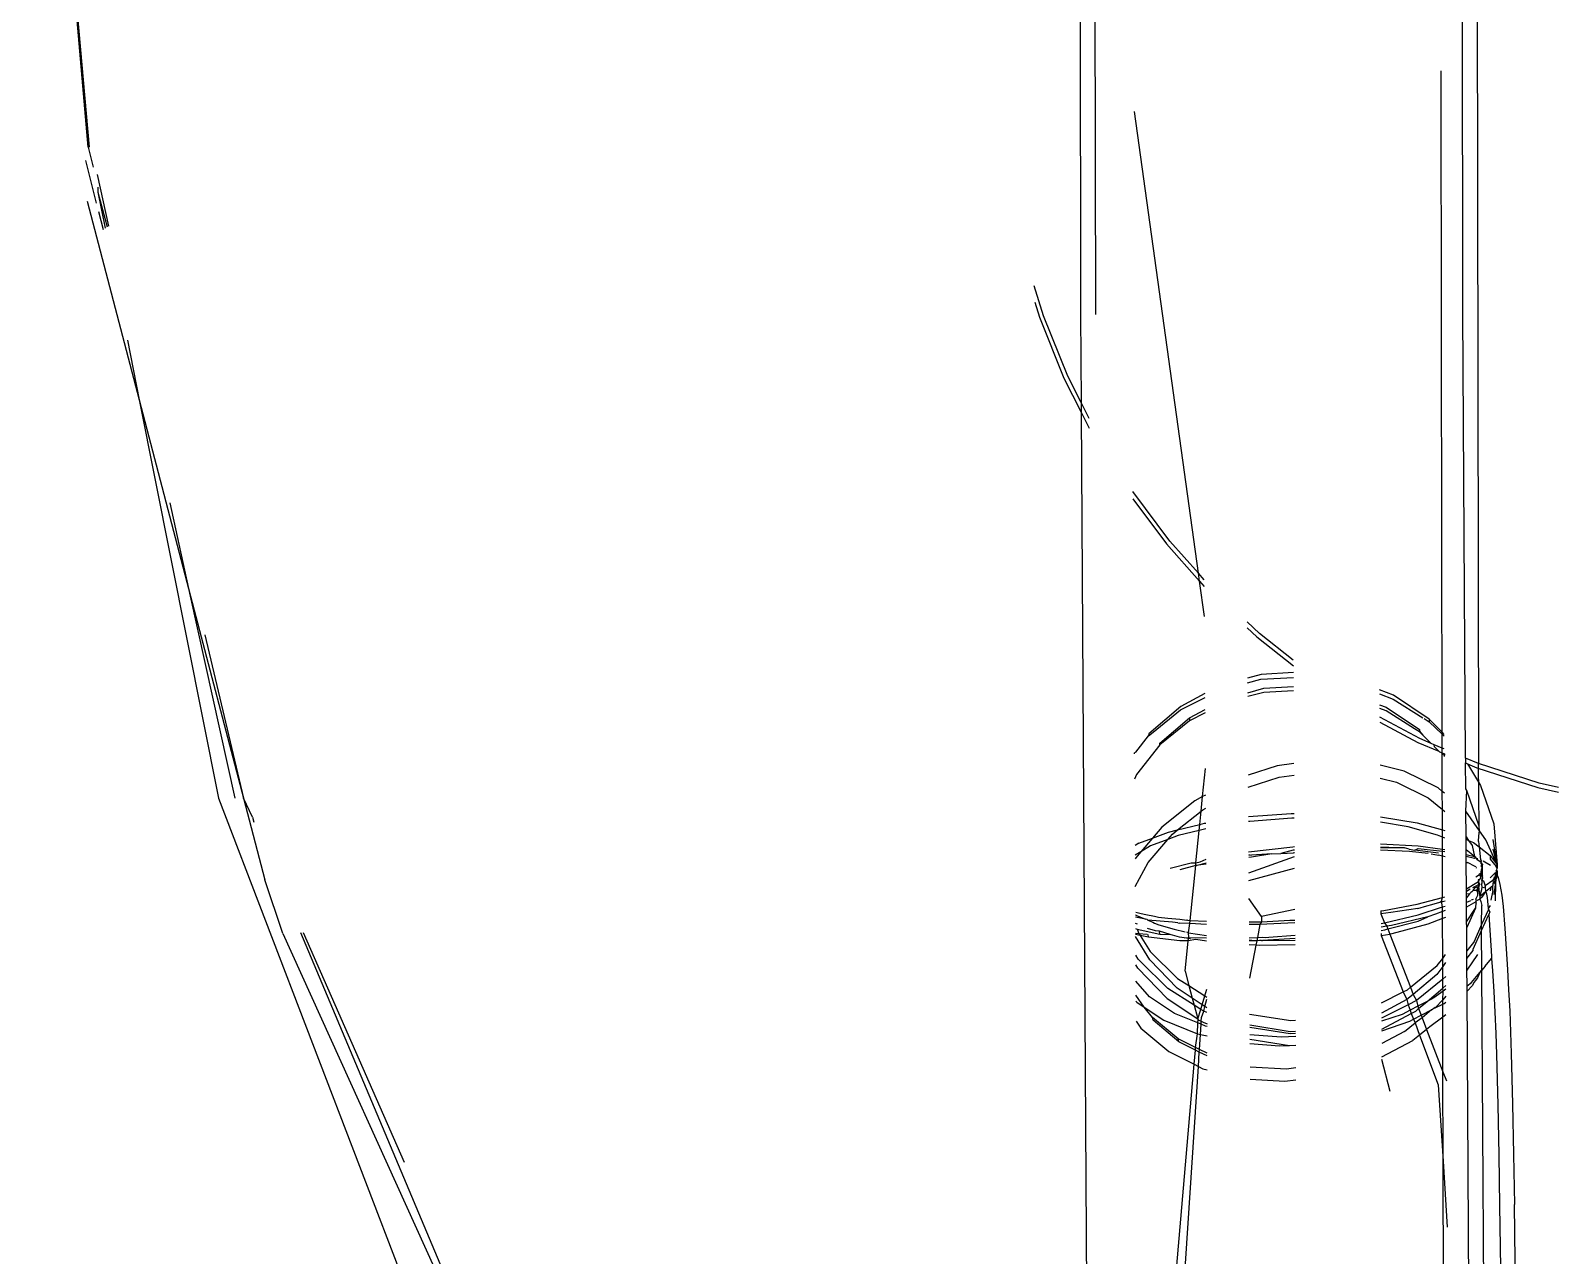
# Model space of a CAD drawing. Header units: millimetres. Extents: x -41292 to 298682, y -22072 to 33155.
# Drawn here: x 29411.5 to 29464.6, y 3798 to 3840.6 of the extents above; entities that cross this region are included whole.
import ezdxf

# ---------------------------------------------------------------- set-up
doc = ezdxf.new("R2010")
doc.units = ezdxf.units.MM

# ---------------------------------------------------------------- blocks, each defined once
blk = doc.blocks.new('AHSISHEUD')
for p, q in [((30089.101, 21512.134), (30089.175, 21463.198)), ((30088.634, 21478.878), (30088.583, 21511.912)), ((30040.902, 21484.634), (30038.854, 21507.623)), ((30040.858, 21484.634), (30038.854, 21507.623)), ((30075.83, 21500.532), (30075.863, 21478.818)), ((30075.314, 21499.508), (30075.345, 21478.815)), ((30087.886, 21477.966), (30087.882, 21487.285)), ((30079.446, 21469.815), (30077.226, 21485.871)), ((30040.858, 21484.634), (30041.025, 21483.935)), ((30040.763, 21484.165), (30041.139, 21482.686)), ((30041.575, 21481.889), (30041.18, 21483.678)), ((30041.191, 21483.239), (30041.196, 21483.065)), ((30041.196, 21483.065), (30041.444, 21481.814)), ((30041.196, 21483.065), (30041.521, 21481.858)), ((30040.822, 21482.758), (30042.631, 21475.847)), ((30041.213, 21482.399), (30041.372, 21481.772)), ((30074.058, 21478.771), (30073.74, 21479.808)), ((30073.755, 21479.244), (30073.916, 21478.718)), ((30073.916, 21478.718), (30074.765, 21476.605)), ((30074.902, 21476.671), (30074.058, 21478.771)), ((30075.345, 21478.815), (30075.364, 21475.756)), ((30088.729, 21463.388), (30088.634, 21478.878)), ((30042.218, 21477.925), (30042.631, 21475.847)), ((30087.915, 21464.286), (30087.886, 21477.966)), ((30074.765, 21476.605), (30075.366, 21475.416)), ((30075.364, 21475.756), (30074.902, 21476.671)), ((30042.631, 21475.847), (30045.385, 21461.997)), ((30042.631, 21475.847), (30044.418, 21469.018)), ((30075.646, 21475.197), (30075.364, 21475.756)), ((30075.364, 21475.756), (30075.366, 21475.416)), ((30075.366, 21475.416), (30075.648, 21474.857)), ((30075.366, 21475.416), (30075.559, 21444.515)), ((30044.418, 21469.018), (30043.701, 21472.265)), ((30078.451, 21470.935), (30077.162, 21472.664)), ((30077.163, 21472.407), (30078.335, 21470.835)), ((30078.335, 21470.835), (30079.483, 21469.543)), ((30079.446, 21469.815), (30078.451, 21470.935)), ((30079.646, 21469.59), (30079.446, 21469.815)), ((30079.483, 21469.543), (30079.446, 21469.815)), ((30079.483, 21469.543), (30079.647, 21469.359)), ((30079.654, 21468.31), (30079.483, 21469.543)), ((30045.969, 21461.997), (30044.418, 21469.018)), ((30044.418, 21469.018), (30046.259, 21461.997)), ((30081.567, 21467.722), (30081.139, 21468.126)), ((30044.905, 21467.671), (30046.259, 21461.997)), ((30081.141, 21467.915), (30081.47, 21467.604)), ((30081.47, 21467.604), (30082.742, 21466.599)), ((30082.741, 21466.796), (30081.567, 21467.722)), ((30081.624, 21466.301), (30081.152, 21466.168)), ((30081.153, 21466.01), (30081.616, 21466.135)), ((30081.616, 21466.135), (30082.744, 21466.196)), ((30082.743, 21466.365), (30081.624, 21466.301)), ((30081.721, 21465.821), (30082.746, 21465.88)), ((30078.825, 21465.068), (30079.672, 21465.499)), ((30079.671, 21465.633), (30078.83, 21465.186)), ((30081.155, 21465.663), (30081.721, 21465.821)), ((30081.714, 21465.675), (30081.156, 21465.526)), ((30082.747, 21465.732), (30081.714, 21465.675)), ((30086.221, 21465.579), (30085.739, 21465.768)), ((30085.74, 21465.62), (30086.214, 21465.442)), ((30086.214, 21465.442), (30087.244, 21464.788)), ((30087.468, 21464.748), (30086.221, 21465.579)), ((30078.83, 21465.186), (30077.714, 21464.236)), ((30077.871, 21464.292), (30078.825, 21465.068)), ((30079.675, 21464.968), (30079.132, 21464.688)), ((30079.136, 21464.79), (30079.674, 21465.076)), ((30085.742, 21465.244), (30085.973, 21465.154)), ((30085.967, 21465.035), (30085.743, 21465.119)), ((30087.137, 21464.069), (30085.745, 21464.815)), ((30086.953, 21464.408), (30085.967, 21465.035)), ((30085.973, 21465.154), (30087.127, 21464.385)), ((30077.71, 21464.158), (30077.871, 21464.292)), ((30079.132, 21464.688), (30078.101, 21463.847)), ((30078.104, 21463.911), (30079.136, 21464.79)), ((30079.136, 21464.79), (30079.132, 21464.688)), ((30085.746, 21464.64), (30087.073, 21463.928)), ((30087.123, 21464.298), (30086.953, 21464.408)), ((30087.127, 21464.385), (30087.123, 21464.33)), ((30087.123, 21464.33), (30087.244, 21464.181)), ((30087.244, 21464.181), (30087.123, 21464.298)), ((30087.288, 21464.767), (30087.463, 21464.646)), ((30087.464, 21464.684), (30087.463, 21464.646)), ((30087.463, 21464.646), (30087.915, 21464.221)), ((30087.468, 21464.748), (30087.464, 21464.684)), ((30087.915, 21464.286), (30087.468, 21464.748)), ((30087.986, 21464.212), (30087.915, 21464.286)), ((30087.915, 21464.221), (30087.915, 21464.286)), ((30077.269, 21463.596), (30077.71, 21464.158)), ((30078.101, 21463.847), (30077.296, 21462.817)), ((30077.711, 21464.188), (30077.71, 21464.158)), ((30077.714, 21464.236), (30077.711, 21464.188)), ((30078.101, 21463.847), (30078.104, 21463.911)), ((30087.073, 21463.928), (30087.798, 21463.632)), ((30087.532, 21463.9), (30087.137, 21464.069)), ((30087.532, 21463.9), (30087.244, 21464.181)), ((30087.64, 21463.854), (30087.532, 21463.9)), ((30087.653, 21463.782), (30087.64, 21463.854)), ((30087.916, 21463.736), (30087.64, 21463.854)), ((30087.653, 21463.782), (30087.798, 21463.632)), ((30087.915, 21464.221), (30087.987, 21464.147)), ((30087.916, 21463.736), (30087.915, 21464.221)), ((30077.269, 21463.596), (30077.218, 21463.576)), ((30077.219, 21463.535), (30077.218, 21463.576)), ((30082.763, 21463.205), (30082.183, 21463.125)), ((30087.798, 21463.632), (30087.822, 21463.608)), ((30087.822, 21463.608), (30087.916, 21463.568)), ((30087.989, 21463.705), (30087.916, 21463.736)), ((30087.916, 21463.568), (30087.916, 21463.736)), ((30087.916, 21463.568), (30087.99, 21463.536)), ((30087.916, 21463.515), (30087.916, 21463.568)), ((30087.991, 21463.491), (30087.916, 21463.515)), ((30087.919, 21462.232), (30087.916, 21463.515)), ((30087.99, 21463.536), (30087.991, 21463.491)), ((30087.991, 21463.44), (30087.991, 21463.491)), ((30089.175, 21463.198), (30088.729, 21463.388)), ((30088.729, 21463.388), (30088.73, 21463.22)), ((30088.736, 21462.321), (30088.73, 21463.22)), ((30088.73, 21463.22), (30088.793, 21463.193)), ((30077.296, 21462.817), (30077.224, 21462.657)), ((30079.588, 21462.049), (30079.687, 21463.029)), ((30082.183, 21463.125), (30081.173, 21462.794)), ((30081.175, 21462.375), (30082.25, 21462.727)), ((30082.25, 21462.727), (30082.766, 21462.798)), ((30086.592, 21462.933), (30085.755, 21463.141)), ((30085.758, 21462.691), (30086.329, 21462.549)), ((30087.775, 21462.352), (30086.592, 21462.933)), ((30088.793, 21463.193), (30089.123, 21463.052)), ((30088.793, 21463.193), (30089.252, 21462.439)), ((30089.123, 21463.052), (30091.241, 21462.366)), ((30089.203, 21461.025), (30089.175, 21463.198)), ((30091.28, 21462.516), (30089.175, 21463.198)), ((30086.329, 21462.549), (30087.423, 21462.012)), ((30087.919, 21462.232), (30087.775, 21462.352)), ((30087.999, 21462.166), (30087.919, 21462.232)), ((30087.921, 21461.598), (30087.919, 21462.232)), ((30088.777, 21462.257), (30088.736, 21462.321)), ((30088.741, 21461.546), (30088.777, 21462.257)), ((30089.203, 21461.025), (30088.777, 21462.257)), ((30089.252, 21462.439), (30089.712, 21461.107)), ((30091.241, 21462.366), (30091.955, 21462.203)), ((30091.955, 21462.362), (30091.28, 21462.516)), ((30045.385, 21461.997), (30052.989, 21442.157)), ((30046.565, 21461.337), (30046.259, 21461.997)), ((30046.259, 21461.997), (30046.998, 21459.161)), ((30079.313, 21461.9), (30078.168, 21460.984)), ((30079.588, 21462.049), (30079.313, 21461.9)), ((30079.538, 21461.548), (30079.588, 21462.049)), ((30079.693, 21462.105), (30079.588, 21462.049)), ((30079.595, 21461.594), (30079.696, 21461.648)), ((30087.423, 21462.012), (30087.921, 21461.598)), ((30046.565, 21461.337), (30046.611, 21461.161)), ((30078.717, 21460.891), (30079.538, 21461.548)), ((30078.717, 21460.891), (30079.492, 21461.084)), ((30079.471, 21460.876), (30079.492, 21461.084)), ((30079.492, 21461.084), (30079.538, 21461.548)), ((30079.492, 21461.084), (30079.654, 21461.125)), ((30079.538, 21461.548), (30079.595, 21461.594)), ((30079.654, 21461.125), (30079.699, 21461.131)), ((30081.182, 21461.355), (30082.667, 21461.467)), ((30081.226, 21461.189), (30081.183, 21461.183)), ((30082.685, 21461.299), (30081.226, 21461.189)), ((30082.667, 21461.467), (30082.774, 21461.467)), ((30082.775, 21461.299), (30082.685, 21461.299)), ((30085.767, 21461.349), (30087.04, 21461.14)), ((30086.73, 21460.997), (30085.768, 21461.155)), ((30087.04, 21461.14), (30087.922, 21460.897)), ((30087.921, 21461.598), (30088.003, 21461.53)), ((30087.922, 21460.897), (30087.921, 21461.598)), ((30089.216, 21460.865), (30088.741, 21461.546)), ((30088.746, 21460.653), (30088.741, 21461.546)), ((30089.712, 21461.107), (30089.829, 21459.675)), ((30077.367, 21460.426), (30077.845, 21460.605)), ((30077.845, 21460.605), (30077.444, 21460.134)), ((30077.699, 21459.763), (30078.376, 21460.558)), ((30078.376, 21460.558), (30077.783, 21460.336)), ((30078.168, 21460.984), (30077.845, 21460.605)), ((30077.845, 21460.605), (30078.4, 21460.812)), ((30078.376, 21460.558), (30078.537, 21460.747)), ((30078.738, 21460.694), (30078.376, 21460.558)), ((30078.4, 21460.812), (30078.717, 21460.891)), ((30078.537, 21460.747), (30078.717, 21460.891)), ((30079.471, 21460.876), (30078.738, 21460.694)), ((30079.357, 21459.749), (30079.471, 21460.876)), ((30079.7, 21460.933), (30079.471, 21460.876)), ((30087.755, 21460.714), (30086.73, 21460.997)), ((30087.923, 21460.639), (30087.755, 21460.714)), ((30087.922, 21460.897), (30088.007, 21460.873)), ((30087.923, 21460.639), (30087.922, 21460.897)), ((30088.009, 21460.601), (30087.923, 21460.639)), ((30087.923, 21460.223), (30087.923, 21460.639)), ((30088.746, 21460.653), (30088.833, 21460.529)), ((30088.747, 21460.567), (30088.746, 21460.653)), ((30088.747, 21460.567), (30088.833, 21460.529)), ((30088.749, 21460.203), (30088.747, 21460.567)), ((30089.18, 21460.489), (30089.185, 21460.68)), ((30089.185, 21460.68), (30089.216, 21460.865)), ((30089.216, 21460.865), (30089.203, 21461.025)), ((30089.436, 21460.549), (30089.216, 21460.865)), ((30089.829, 21459.675), (30089.688, 21460.554)), ((30077.367, 21460.426), (30077.239, 21460.348)), ((30077.444, 21460.134), (30077.241, 21460.012)), ((30077.444, 21460.134), (30077.263, 21459.921)), ((30077.783, 21460.336), (30077.444, 21460.134)), ((30081.189, 21460.128), (30082.724, 21460.305)), ((30081.19, 21460.042), (30081.285, 21460.018)), ((30081.99, 21460.055), (30081.285, 21460.018)), ((30081.99, 21460.055), (30081.291, 21459.948)), ((30081.99, 21460.055), (30082.31, 21460.072)), ((30082.74, 21460.186), (30082.31, 21460.072)), ((30082.31, 21460.072), (30082.748, 21460.095)), ((30082.724, 21460.305), (30082.781, 21460.309)), ((30082.782, 21460.189), (30082.74, 21460.186)), ((30082.783, 21460.097), (30082.748, 21460.095)), ((30086.605, 21460.265), (30085.773, 21460.274)), ((30085.774, 21460.413), (30087.08, 21460.339)), ((30086.774, 21460.145), (30085.774, 21460.192)), ((30085.783, 21460.303), (30086.605, 21460.265)), ((30086.769, 21460.218), (30086.605, 21460.265)), ((30086.769, 21460.218), (30086.97, 21460.19)), ((30087.431, 21460.072), (30086.774, 21460.145)), ((30086.97, 21460.19), (30087.086, 21460.243)), ((30087.786, 21460.078), (30086.97, 21460.19)), ((30087.08, 21460.339), (30087.923, 21460.223)), ((30087.086, 21460.243), (30087.924, 21460.15)), ((30087.537, 21460.06), (30087.792, 21460.008)), ((30087.923, 21460.223), (30088.011, 21460.211)), ((30087.924, 21460.15), (30087.923, 21460.223)), ((30087.924, 21460.15), (30088.012, 21460.14)), ((30087.924, 21459.979), (30087.924, 21460.15)), ((30089.033, 21459.967), (30088.749, 21460.203)), ((30088.75, 21460.04), (30088.749, 21460.203)), ((30088.75, 21460.04), (30089.033, 21459.967)), ((30088.751, 21459.983), (30088.75, 21460.04)), ((30088.833, 21460.529), (30089.009, 21460.451)), ((30088.833, 21460.529), (30088.957, 21460.352)), ((30088.957, 21460.352), (30089.033, 21459.967)), ((30089.009, 21460.451), (30089.202, 21460.298)), ((30089.18, 21460.489), (30089.202, 21460.298)), ((30089.202, 21460.298), (30089.245, 21459.854)), ((30089.202, 21460.298), (30089.58, 21460)), ((30089.829, 21459.675), (30089.436, 21460.549)), ((30089.829, 21459.675), (30089.686, 21460.225)), ((30077.263, 21459.921), (30077.241, 21459.881)), ((30077.247, 21458.923), (30077.699, 21459.763)), ((30078.464, 21459.564), (30079.186, 21459.745)), ((30079.348, 21459.651), (30078.799, 21459.509)), ((30079.156, 21457.746), (30079.348, 21459.651)), ((30079.186, 21459.745), (30079.357, 21459.749)), ((30079.348, 21459.651), (30079.357, 21459.749)), ((30079.348, 21459.651), (30079.707, 21459.744)), ((30079.708, 21459.697), (30079.348, 21459.651)), ((30079.357, 21459.749), (30079.498, 21459.778)), ((30079.498, 21459.778), (30079.707, 21459.876)), ((30081.285, 21460.018), (30081.19, 21460.003)), ((30081.291, 21459.948), (30081.19, 21459.934)), ((30081.194, 21459.394), (30082.783, 21459.963)), ((30081.195, 21459.137), (30082.786, 21459.566)), ((30087.924, 21459.979), (30087.792, 21460.008)), ((30088.013, 21459.959), (30087.924, 21459.979)), ((30087.927, 21458.539), (30087.924, 21459.979)), ((30088.751, 21459.983), (30089.037, 21459.913)), ((30088.753, 21459.756), (30088.751, 21459.983)), ((30088.753, 21459.756), (30088.794, 21459.757)), ((30088.758, 21458.848), (30088.753, 21459.756)), ((30089.059, 21459.618), (30088.794, 21459.757)), ((30089.08, 21459.943), (30089.033, 21459.967)), ((30089.037, 21459.913), (30089.08, 21459.943)), ((30089.097, 21459.605), (30089.059, 21459.618)), ((30089.106, 21459.901), (30089.08, 21459.943)), ((30089.083, 21459.582), (30089.113, 21459.57)), ((30089.106, 21459.901), (30089.153, 21459.893)), ((30089.118, 21459.865), (30089.106, 21459.901)), ((30089.271, 21459.753), (30089.118, 21459.865)), ((30089.245, 21459.854), (30089.286, 21459.8)), ((30089.253, 21459.442), (30089.299, 21459.495)), ((30089.272, 21459.493), (30089.253, 21459.442)), ((30089.271, 21459.753), (30089.286, 21459.8)), ((30089.311, 21459.701), (30089.271, 21459.753)), ((30089.271, 21459.709), (30089.271, 21459.753)), ((30089.311, 21459.701), (30089.271, 21459.709)), ((30089.271, 21459.709), (30089.279, 21459.67)), ((30089.288, 21459.563), (30089.272, 21459.493)), ((30089.279, 21459.67), (30089.311, 21459.701)), ((30089.286, 21459.61), (30089.279, 21459.67)), ((30089.286, 21459.61), (30089.288, 21459.563)), ((30089.305, 21459.586), (30089.288, 21459.563)), ((30089.302, 21459.539), (30089.299, 21459.495)), ((30089.299, 21459.495), (30089.299, 21459.47)), ((30089.305, 21459.586), (30089.302, 21459.539)), ((30089.307, 21459.638), (30089.305, 21459.586)), ((30089.311, 21459.701), (30089.307, 21459.638)), ((30089.337, 21459.813), (30089.597, 21459.667)), ((30089.58, 21460), (30089.583, 21459.878)), ((30089.58, 21460), (30089.829, 21459.675)), ((30089.583, 21459.878), (30089.794, 21459.621)), ((30089.794, 21459.621), (30089.829, 21459.675)), ((30089.822, 21459.559), (30089.794, 21459.621)), ((30089.794, 21459.621), (30089.826, 21459.612)), ((30089.795, 21459.458), (30089.817, 21459.494)), ((30089.817, 21459.494), (30089.822, 21459.559)), ((30089.817, 21459.494), (30089.821, 21459.431)), ((30089.826, 21459.612), (30089.822, 21459.559)), ((30089.829, 21459.675), (30089.826, 21459.612)), ((30047.627, 21457.288), (30046.998, 21459.161)), ((30088.758, 21458.848), (30089.004, 21458.994)), ((30089.004, 21458.994), (30089.18, 21459.097)), ((30089.178, 21459.301), (30089.083, 21459.244)), ((30089.183, 21458.996), (30089.083, 21458.94)), ((30089.206, 21459.16), (30089.163, 21459.151)), ((30089.163, 21459.151), (30089.18, 21459.097)), ((30089.207, 21459.379), (30089.178, 21459.301)), ((30089.242, 21459.322), (30089.178, 21459.301)), ((30089.18, 21459.097), (30089.178, 21459.063)), ((30089.183, 21458.996), (30089.178, 21459.063)), ((30089.178, 21459.063), (30089.214, 21459.002)), ((30089.18, 21459.097), (30089.206, 21459.16)), ((30089.188, 21458.937), (30089.183, 21458.996)), ((30089.214, 21459.002), (30089.188, 21458.937)), ((30089.23, 21459.203), (30089.206, 21459.16)), ((30089.25, 21459.266), (30089.23, 21459.203)), ((30089.242, 21459.322), (30089.235, 21459.293)), ((30089.266, 21459.308), (30089.235, 21459.293)), ((30089.25, 21459.266), (30089.235, 21459.293)), ((30089.259, 21459.403), (30089.242, 21459.365)), ((30089.242, 21459.322), (30089.277, 21459.38)), ((30089.242, 21459.365), (30089.242, 21459.322)), ((30089.266, 21459.308), (30089.25, 21459.266)), ((30089.311, 21459.287), (30089.25, 21459.266)), ((30089.299, 21459.47), (30089.253, 21459.442)), ((30089.253, 21459.442), (30089.259, 21459.403)), ((30089.253, 21459.442), (30089.277, 21459.38)), ((30089.277, 21459.38), (30089.266, 21459.308)), ((30089.307, 21459.329), (30089.266, 21459.308)), ((30089.275, 21459.349), (30089.303, 21459.395)), ((30089.303, 21459.395), (30089.277, 21459.38)), ((30089.285, 21458.994), (30089.291, 21459.027)), ((30089.285, 21458.994), (30089.291, 21458.91)), ((30089.291, 21459.132), (30089.289, 21459.088)), ((30089.289, 21459.088), (30089.291, 21459.027)), ((30089.312, 21459.238), (30089.291, 21459.21)), ((30089.291, 21459.21), (30089.293, 21459.16)), ((30089.291, 21459.132), (30089.293, 21459.16)), ((30089.318, 21459.209), (30089.293, 21459.16)), ((30089.293, 21459.16), (30089.351, 21459.123)), ((30089.299, 21459.47), (30089.3, 21459.442)), ((30089.3, 21459.442), (30089.303, 21459.395)), ((30089.303, 21459.395), (30089.307, 21459.329)), ((30089.307, 21459.329), (30089.311, 21459.287)), ((30089.312, 21459.238), (30089.311, 21459.287)), ((30089.312, 21459.238), (30089.318, 21459.209)), ((30089.351, 21459.123), (30089.411, 21458.952)), ((30089.681, 21459.127), (30089.411, 21458.952)), ((30089.747, 21459.385), (30089.584, 21459.222)), ((30089.678, 21458.95), (30089.691, 21458.977)), ((30089.681, 21459.127), (30089.72, 21459.185)), ((30089.757, 21459.152), (30089.681, 21459.127)), ((30089.681, 21459.127), (30089.689, 21459.078)), ((30089.689, 21459.078), (30089.687, 21459.043)), ((30089.691, 21458.977), (30089.687, 21459.043)), ((30089.729, 21459.028), (30089.687, 21459.043)), ((30089.74, 21459.1), (30089.689, 21459.078)), ((30089.72, 21459.185), (30089.727, 21459.233)), ((30089.72, 21459.185), (30089.768, 21459.218)), ((30089.757, 21459.152), (30089.72, 21459.185)), ((30089.72, 21459.185), (30089.78, 21459.164)), ((30089.722, 21458.651), (30089.784, 21459.065)), ((30089.758, 21459.265), (30089.727, 21459.233)), ((30089.727, 21459.233), (30089.775, 21459.243)), ((30089.729, 21459.028), (30089.74, 21459.1)), ((30089.757, 21459.152), (30089.74, 21459.1)), ((30089.791, 21459.388), (30089.747, 21459.385)), ((30089.747, 21459.385), (30089.762, 21459.344)), ((30089.78, 21459.164), (30089.757, 21459.152)), ((30089.761, 21459.312), (30089.758, 21459.265)), ((30089.768, 21459.218), (30089.758, 21459.265)), ((30089.762, 21459.344), (30089.761, 21459.312)), ((30089.761, 21459.312), (30089.828, 21459.333)), ((30089.785, 21459.414), (30089.762, 21459.344)), ((30089.762, 21459.344), (30089.791, 21459.388)), ((30089.787, 21459.309), (30089.762, 21459.344)), ((30089.764, 21458.43), (30089.784, 21459.065)), ((30089.775, 21459.243), (30089.797, 21459.268)), ((30089.775, 21459.243), (30089.799, 21459.202)), ((30089.78, 21459.354), (30089.788, 21459.379)), ((30089.78, 21459.164), (30089.799, 21459.202)), ((30089.796, 21459.139), (30089.78, 21459.164)), ((30089.784, 21459.065), (30089.796, 21459.139)), ((30089.791, 21459.388), (30089.785, 21459.414)), ((30089.787, 21459.309), (30089.825, 21459.369)), ((30089.797, 21459.268), (30089.787, 21459.309)), ((30089.795, 21459.458), (30089.791, 21459.388)), ((30089.825, 21459.369), (30089.791, 21459.388)), ((30089.797, 21459.268), (30089.83, 21459.298)), ((30089.799, 21459.202), (30089.82, 21459.245)), ((30089.82, 21459.245), (30089.833, 21459.271)), ((30089.821, 21459.431), (30089.825, 21459.369)), ((30089.825, 21459.369), (30089.828, 21459.333)), ((30089.828, 21459.333), (30089.83, 21459.298)), ((30089.833, 21459.271), (30089.83, 21459.298)), ((30089.83, 21459.298), (30089.857, 21459.237)), ((30089.857, 21459.237), (30089.917, 21458.998)), ((30089.917, 21458.998), (30089.987, 21458.623)), ((30081.634, 21457.883), (30081.199, 21458.502)), ((30087.049, 21458.309), (30087.927, 21458.539)), ((30087.893, 21458.415), (30087.927, 21458.539)), ((30087.927, 21458.539), (30088.01, 21458.561)), ((30088.758, 21458.755), (30088.758, 21458.848)), ((30088.89, 21458.829), (30088.758, 21458.755)), ((30088.759, 21458.657), (30088.758, 21458.755)), ((30088.863, 21458.664), (30088.759, 21458.657)), ((30088.76, 21458.534), (30088.759, 21458.657)), ((30088.863, 21458.664), (30088.76, 21458.534)), ((30088.761, 21458.367), (30088.76, 21458.534)), ((30088.906, 21458.714), (30088.863, 21458.664)), ((30088.942, 21458.743), (30088.906, 21458.714)), ((30088.99, 21458.468), (30088.919, 21458.443)), ((30088.942, 21458.743), (30088.989, 21458.78)), ((30089.083, 21458.94), (30088.964, 21458.88)), ((30088.989, 21458.78), (30089.055, 21458.875)), ((30089.111, 21458.79), (30088.989, 21458.78)), ((30089.055, 21458.875), (30089.188, 21458.937)), ((30089.143, 21458.616), (30089.089, 21458.49)), ((30089.112, 21458.42), (30089.089, 21458.49)), ((30089.111, 21458.79), (30089.188, 21458.937)), ((30089.111, 21458.79), (30089.142, 21458.716)), ((30089.221, 21458.487), (30089.112, 21458.42)), ((30089.188, 21458.937), (30089.142, 21458.716)), ((30089.142, 21458.716), (30089.143, 21458.616)), ((30089.218, 21458.615), (30089.188, 21458.937)), ((30089.277, 21458.808), (30089.218, 21458.615)), ((30089.218, 21458.615), (30089.22, 21458.575)), ((30089.421, 21458.738), (30089.22, 21458.575)), ((30089.22, 21458.575), (30089.221, 21458.487)), ((30089.278, 21458.546), (30089.221, 21458.487)), ((30089.221, 21458.487), (30089.258, 21458.401)), ((30089.291, 21458.91), (30089.277, 21458.808)), ((30089.421, 21458.738), (30089.278, 21458.546)), ((30089.408, 21458.895), (30089.329, 21458.882)), ((30089.411, 21458.952), (30089.408, 21458.895)), ((30089.408, 21458.895), (30089.421, 21458.738)), ((30089.607, 21458.886), (30089.421, 21458.738)), ((30089.421, 21458.738), (30089.442, 21458.715)), ((30089.442, 21458.715), (30089.475, 21458.539)), ((30089.475, 21458.539), (30089.517, 21458.162)), ((30089.607, 21458.886), (30089.584, 21458.768)), ((30089.676, 21458.783), (30089.606, 21458.446)), ((30089.678, 21458.95), (30089.607, 21458.886)), ((30089.676, 21458.783), (30089.678, 21458.95)), ((30089.987, 21458.623), (30090.032, 21458.225)), ((30077.254, 21457.954), (30077.272, 21457.931)), ((30077.266, 21458.028), (30077.451, 21457.989)), ((30077.272, 21457.931), (30077.601, 21457.787)), ((30077.451, 21457.989), (30077.614, 21457.954)), ((30077.614, 21457.954), (30077.915, 21457.891)), ((30082.795, 21458.128), (30081.634, 21457.883)), ((30085.787, 21458.077), (30085.885, 21458.087)), ((30085.787, 21458.077), (30085.788, 21457.971)), ((30086.125, 21458.017), (30085.788, 21457.971)), ((30085.788, 21457.971), (30085.915, 21457.655)), ((30085.885, 21458.087), (30087.049, 21458.309)), ((30085.915, 21457.655), (30087.076, 21457.933)), ((30087.071, 21458.158), (30086.125, 21458.017)), ((30087.071, 21458.158), (30087.383, 21458.257)), ((30087.076, 21457.933), (30087.928, 21458.213)), ((30087.383, 21458.257), (30087.558, 21458.3)), ((30087.685, 21457.961), (30087.411, 21457.869)), ((30087.558, 21458.3), (30087.833, 21458.378)), ((30087.928, 21458.054), (30087.685, 21457.961)), ((30087.833, 21458.378), (30087.893, 21458.415)), ((30087.893, 21458.415), (30087.927, 21458.4)), ((30087.928, 21458.213), (30087.893, 21458.415)), ((30087.927, 21458.4), (30088.022, 21458.424)), ((30087.928, 21458.213), (30088.023, 21458.244)), ((30087.928, 21458.054), (30087.928, 21458.213)), ((30088.024, 21458.091), (30087.928, 21458.054)), ((30087.929, 21457.807), (30087.928, 21458.054)), ((30088.895, 21458.422), (30088.761, 21458.367)), ((30088.762, 21458.203), (30088.761, 21458.367)), ((30089.081, 21458.393), (30088.762, 21458.203)), ((30088.765, 21457.695), (30088.762, 21458.203)), ((30088.765, 21457.695), (30089.069, 21458.175)), ((30089.069, 21458.175), (30088.766, 21457.502)), ((30089.074, 21458.243), (30089.069, 21458.175)), ((30089.084, 21458.296), (30089.074, 21458.243)), ((30089.081, 21458.393), (30089.112, 21458.42)), ((30089.094, 21458.351), (30089.081, 21458.393)), ((30089.089, 21458.322), (30089.084, 21458.296)), ((30089.094, 21458.351), (30089.089, 21458.322)), ((30089.258, 21458.401), (30089.293, 21458.258)), ((30089.284, 21457.599), (30089.293, 21458.258)), ((30089.52, 21458.125), (30089.284, 21457.599)), ((30089.286, 21457.389), (30089.532, 21457.955)), ((30089.581, 21458.261), (30089.517, 21458.162)), ((30089.517, 21458.162), (30089.52, 21458.125)), ((30089.52, 21458.125), (30089.569, 21458.039)), ((30089.569, 21458.039), (30089.532, 21457.955)), ((30089.532, 21457.955), (30089.574, 21457.402)), ((30090.032, 21458.225), (30090.089, 21457.458)), ((30077.601, 21457.787), (30077.254, 21457.859)), ((30077.329, 21457.611), (30077.255, 21457.642)), ((30077.257, 21457.467), (30077.31, 21457.441)), ((30077.31, 21457.441), (30078.097, 21457.265)), ((30077.31, 21457.441), (30077.367, 21457.294)), ((30077.658, 21457.775), (30077.601, 21457.787)), ((30077.658, 21457.775), (30077.686, 21457.749)), ((30077.955, 21457.385), (30077.676, 21457.459)), ((30077.686, 21457.749), (30077.854, 21457.679)), ((30078.543, 21457.679), (30077.686, 21457.749)), ((30077.854, 21457.679), (30077.914, 21457.653)), ((30077.914, 21457.653), (30078.068, 21457.585)), ((30077.915, 21457.891), (30078.052, 21457.863)), ((30078.088, 21457.366), (30077.955, 21457.385)), ((30078.052, 21457.863), (30078.381, 21457.825)), ((30078.068, 21457.585), (30078.597, 21457.443)), ((30078.097, 21457.265), (30078.088, 21457.366)), ((30078.461, 21457.249), (30078.088, 21457.366)), ((30078.381, 21457.825), (30078.793, 21457.783)), ((30078.728, 21457.658), (30078.543, 21457.679)), ((30078.597, 21457.443), (30078.977, 21457.343)), ((30078.728, 21457.658), (30078.776, 21457.649)), ((30079.145, 21457.632), (30078.776, 21457.649)), ((30078.793, 21457.783), (30079.041, 21457.755)), ((30079.069, 21457.75), (30079.041, 21457.755)), ((30079.069, 21457.75), (30079.156, 21457.746)), ((30079.093, 21457.314), (30079.145, 21457.632)), ((30079.145, 21457.632), (30079.156, 21457.746)), ((30079.721, 21457.605), (30079.145, 21457.632)), ((30079.156, 21457.746), (30079.72, 21457.718)), ((30081.204, 21457.698), (30081.63, 21457.699)), ((30081.526, 21457.598), (30081.205, 21457.597)), ((30081.579, 21457.601), (30081.493, 21457.156)), ((30081.579, 21457.601), (30081.526, 21457.598)), ((30081.63, 21457.699), (30081.579, 21457.601)), ((30082.798, 21457.66), (30081.579, 21457.601)), ((30081.634, 21457.883), (30081.63, 21457.699)), ((30081.63, 21457.699), (30082.616, 21457.748)), ((30082.616, 21457.748), (30082.797, 21457.756)), ((30085.79, 21457.634), (30085.915, 21457.655)), ((30085.994, 21457.54), (30085.791, 21457.505)), ((30085.791, 21457.396), (30085.921, 21457.418)), ((30085.915, 21457.655), (30085.994, 21457.54)), ((30085.921, 21457.418), (30086.03, 21457.446)), ((30086.157, 21457.568), (30085.994, 21457.54)), ((30085.994, 21457.54), (30086.03, 21457.446)), ((30086.03, 21457.446), (30087.081, 21457.724)), ((30086.03, 21457.446), (30086.099, 21457.267)), ((30087.411, 21457.869), (30086.157, 21457.568)), ((30087.419, 21457.609), (30086.165, 21457.278)), ((30087.081, 21457.724), (30087.411, 21457.869)), ((30087.929, 21457.807), (30087.419, 21457.609)), ((30088.026, 21457.845), (30087.929, 21457.807)), ((30087.932, 21456.423), (30087.929, 21457.807)), ((30088.766, 21457.502), (30088.765, 21457.695)), ((30088.771, 21456.687), (30088.766, 21457.502)), ((30088.988, 21456.746), (30089.286, 21457.389)), ((30089.284, 21457.599), (30089.022, 21457.014)), ((30089.286, 21457.389), (30089.284, 21457.599)), ((30089.294, 21456.016), (30089.286, 21457.389)), ((30089.574, 21457.402), (30089.623, 21456.699)), ((30090.089, 21457.458), (30090.139, 21456.751)), ((30047.627, 21457.288), (30056.725, 21437.208)), ((30048.231, 21457.321), (30054.543, 21442.357)), ((30048.328, 21457.326), (30051.837, 21449.338)), ((30077.258, 21457.305), (30077.367, 21457.294)), ((30077.415, 21457.22), (30077.258, 21457.255)), ((30077.755, 21456.372), (30077.258, 21457.183)), ((30077.367, 21457.294), (30077.663, 21457.264)), ((30077.367, 21457.294), (30077.415, 21457.22)), ((30077.587, 21457.181), (30077.415, 21457.22)), ((30077.415, 21457.22), (30077.77, 21456.665)), ((30077.703, 21457.157), (30077.587, 21457.181)), ((30077.703, 21457.157), (30077.695, 21457.256)), ((30078.802, 21457.037), (30077.703, 21457.157)), ((30078.097, 21457.265), (30078.461, 21457.249)), ((30078.783, 21457.166), (30078.461, 21457.249)), ((30078.946, 21457.139), (30078.783, 21457.166)), ((30079.084, 21457.032), (30078.802, 21457.037)), ((30078.946, 21457.139), (30079.112, 21457.155)), ((30079.093, 21457.116), (30078.946, 21457.139)), ((30078.978, 21455.974), (30079.084, 21457.032)), ((30079.093, 21457.314), (30079.038, 21457.335)), ((30079.084, 21457.032), (30079.093, 21457.116)), ((30079.358, 21457.076), (30079.084, 21457.032)), ((30079.093, 21457.314), (30079.723, 21457.216)), ((30079.112, 21457.155), (30079.093, 21457.314)), ((30079.093, 21457.116), (30079.112, 21457.155)), ((30079.168, 21457.105), (30079.093, 21457.116)), ((30079.112, 21457.155), (30079.724, 21457.142)), ((30079.724, 21457.02), (30079.358, 21457.076)), ((30081.208, 21457.137), (30081.493, 21457.156)), ((30081.208, 21457.072), (30081.47, 21457.038)), ((30081.47, 21457.038), (30081.209, 21457.03)), ((30081.439, 21456.881), (30081.209, 21456.896)), ((30081.439, 21456.881), (30081.217, 21455.739)), ((30081.47, 21457.038), (30081.439, 21456.881)), ((30081.566, 21456.873), (30081.439, 21456.881)), ((30081.493, 21457.156), (30081.47, 21457.038)), ((30081.566, 21457.041), (30081.47, 21457.038)), ((30081.493, 21457.156), (30081.662, 21457.167)), ((30081.631, 21457.045), (30081.566, 21457.041)), ((30082.803, 21456.89), (30081.566, 21456.873)), ((30081.631, 21457.045), (30081.667, 21457.042)), ((30081.662, 21457.167), (30081.772, 21457.156)), ((30082.801, 21457.117), (30081.667, 21457.042)), ((30081.667, 21457.042), (30082.802, 21457.058)), ((30081.772, 21457.156), (30081.887, 21457.165)), ((30081.887, 21457.165), (30082.801, 21457.233)), ((30085.792, 21457.289), (30085.792, 21457.215)), ((30085.792, 21457.215), (30086.099, 21457.267)), ((30085.792, 21457.215), (30086.557, 21455.259)), ((30086.165, 21457.278), (30086.099, 21457.267)), ((30086.099, 21457.267), (30086.81, 21455.418)), ((30089, 21456.98), (30088.771, 21456.687)), ((30089.022, 21457.014), (30089, 21456.98)), ((30077.352, 21456.393), (30077.262, 21456.534)), ((30077.424, 21456.329), (30077.352, 21456.393)), ((30078.378, 21455.379), (30077.424, 21456.329)), ((30078.701, 21455.394), (30077.755, 21456.372)), ((30077.77, 21456.665), (30078.719, 21455.727)), ((30087.741, 21456.178), (30087.932, 21456.423)), ((30087.932, 21456.423), (30088.034, 21456.554)), ((30087.932, 21456.143), (30087.932, 21456.423)), ((30088.773, 21456.419), (30088.771, 21456.687)), ((30088.773, 21456.419), (30088.986, 21456.703)), ((30088.775, 21456.013), (30088.773, 21456.419)), ((30089.139, 21456.558), (30088.775, 21456.013)), ((30088.986, 21456.703), (30088.988, 21456.746)), ((30089.412, 21456.159), (30089.631, 21456.422)), ((30089.623, 21456.699), (30089.624, 21456.481)), ((30089.624, 21456.481), (30089.631, 21456.422)), ((30089.631, 21456.422), (30089.669, 21455.99)), ((30090.139, 21456.751), (30090.185, 21456.039)), ((30077.336, 21456.089), (30077.264, 21456.202)), ((30077.336, 21456.089), (30078.36, 21455.032)), ((30078.978, 21455.974), (30079.111, 21455.476)), ((30086.81, 21455.418), (30087.741, 21456.178)), ((30087.725, 21455.866), (30086.905, 21455.171)), ((30087.932, 21456.143), (30087.725, 21455.866)), ((30088.036, 21456.281), (30087.932, 21456.143)), ((30087.933, 21455.705), (30087.932, 21456.143)), ((30088.039, 21455.791), (30087.933, 21455.705)), ((30088.779, 21455.464), (30088.775, 21456.013)), ((30088.994, 21455.652), (30089.221, 21455.928)), ((30089.221, 21455.928), (30089.141, 21455.747)), ((30089.221, 21455.928), (30089.294, 21456.016)), ((30089.412, 21456.159), (30089.294, 21456.016)), ((30089.365, 21444.684), (30089.294, 21456.016)), ((30089.669, 21455.99), (30089.709, 21455.278)), ((30090.185, 21456.039), (30090.225, 21455.325)), ((30077.741, 21455.088), (30077.268, 21455.633)), ((30079.294, 21454.796), (30078.378, 21455.379)), ((30079.227, 21455.044), (30078.701, 21455.394)), ((30078.719, 21455.727), (30079.111, 21455.476)), ((30079.111, 21455.476), (30079.667, 21455.122)), ((30079.111, 21455.476), (30079.227, 21455.044)), ((30079.667, 21455.122), (30079.735, 21455.359)), ((30085.807, 21454.876), (30086.557, 21455.259)), ((30086.557, 21455.259), (30086.71, 21455.336)), ((30086.557, 21455.259), (30086.691, 21454.989)), ((30086.71, 21455.336), (30086.81, 21455.418)), ((30086.81, 21455.418), (30086.905, 21455.171)), ((30087.933, 21455.705), (30087.017, 21454.957)), ((30087.391, 21454.928), (30087.934, 21455.389)), ((30087.95, 21455.288), (30087.627, 21455.05)), ((30087.934, 21455.389), (30087.933, 21455.705)), ((30087.934, 21455.389), (30088.041, 21455.48)), ((30087.95, 21455.288), (30087.934, 21455.389)), ((30087.935, 21454.985), (30087.95, 21455.288)), ((30088.041, 21455.359), (30087.95, 21455.288)), ((30088.779, 21455.464), (30088.931, 21455.58)), ((30088.78, 21455.281), (30088.779, 21455.464)), ((30088.961, 21455.475), (30088.78, 21455.281)), ((30088.847, 21444.678), (30088.78, 21455.281)), ((30088.931, 21455.58), (30088.994, 21455.652)), ((30089.029, 21455.592), (30088.961, 21455.475)), ((30089.056, 21455.639), (30089.029, 21455.592)), ((30089.141, 21455.747), (30089.056, 21455.639)), ((30089.709, 21455.278), (30089.746, 21454.553)), ((30090.225, 21455.325), (30090.261, 21454.596)), ((30077.558, 21454.731), (30077.271, 21455.147)), ((30077.272, 21454.936), (30077.302, 21454.903)), ((30077.302, 21454.903), (30077.558, 21454.731)), ((30077.558, 21454.731), (30078.238, 21454.277)), ((30077.847, 21454.366), (30077.558, 21454.731)), ((30078.608, 21454.51), (30077.741, 21455.088)), ((30078.36, 21455.032), (30079.419, 21454.327)), ((30079.578, 21454.811), (30079.227, 21455.044)), ((30079.227, 21455.044), (30079.294, 21454.796)), ((30079.294, 21454.796), (30079.419, 21454.327)), ((30079.53, 21454.645), (30079.294, 21454.796)), ((30079.53, 21454.645), (30079.578, 21454.811)), ((30079.578, 21454.811), (30079.667, 21455.122)), ((30079.664, 21454.754), (30079.578, 21454.811)), ((30079.627, 21454.583), (30079.664, 21454.754)), ((30079.664, 21454.754), (30079.737, 21455.007)), ((30079.739, 21454.704), (30079.664, 21454.754)), ((30079.667, 21455.122), (30079.737, 21455.078)), ((30086.691, 21454.989), (30085.809, 21454.521)), ((30086.727, 21454.809), (30085.81, 21454.342)), ((30086.905, 21455.171), (30086.691, 21454.989)), ((30086.691, 21454.989), (30086.727, 21454.809)), ((30087.017, 21454.957), (30086.727, 21454.809)), ((30086.727, 21454.809), (30086.798, 21454.621)), ((30087.064, 21454.759), (30086.798, 21454.621)), ((30086.905, 21455.171), (30087.017, 21454.957)), ((30087.017, 21454.957), (30087.064, 21454.759)), ((30087.391, 21454.928), (30087.064, 21454.759)), ((30087.064, 21454.759), (30087.096, 21454.677)), ((30087.096, 21454.677), (30087.391, 21454.928)), ((30087.627, 21455.05), (30087.391, 21454.928)), ((30087.547, 21454.632), (30087.669, 21454.73)), ((30087.935, 21454.985), (30087.676, 21454.699)), ((30087.676, 21454.699), (30087.935, 21454.833)), ((30088.043, 21455.105), (30087.935, 21454.985)), ((30087.935, 21454.833), (30087.935, 21454.985)), ((30087.935, 21454.833), (30087.988, 21454.861)), ((30087.936, 21454.383), (30087.935, 21454.833)), ((30087.988, 21454.861), (30088.044, 21454.904)), ((30077.277, 21454.245), (30077.447, 21453.999)), ((30078.737, 21453.625), (30077.847, 21454.366)), ((30077.871, 21454.278), (30077.847, 21454.366)), ((30078.765, 21453.523), (30077.871, 21454.278)), ((30078.238, 21454.277), (30079.406, 21453.803)), ((30079.42, 21454.18), (30078.608, 21454.51)), ((30079.406, 21453.803), (30079.42, 21454.18)), ((30079.419, 21454.327), (30079.53, 21454.645)), ((30079.419, 21454.327), (30079.429, 21454.291)), ((30079.42, 21454.18), (30079.429, 21454.291)), ((30079.537, 21454.133), (30079.42, 21454.18)), ((30079.429, 21454.291), (30079.544, 21454.245)), ((30079.627, 21454.583), (30079.53, 21454.645)), ((30079.537, 21454.133), (30079.544, 21454.245)), ((30079.544, 21454.245), (30079.551, 21454.363)), ((30079.544, 21454.245), (30079.607, 21454.202)), ((30079.551, 21454.363), (30079.627, 21454.583)), ((30079.607, 21454.202), (30079.742, 21454.149)), ((30079.74, 21454.541), (30079.627, 21454.583)), ((30081.224, 21454.489), (30082.657, 21454.269)), ((30082.657, 21454.269), (30082.819, 21454.278)), ((30086.521, 21454.478), (30085.811, 21454.237)), ((30085.813, 21453.965), (30086.84, 21454.51)), ((30085.813, 21453.91), (30086.793, 21454.242)), ((30086.798, 21454.621), (30086.521, 21454.478)), ((30086.609, 21453.883), (30086.979, 21454.179)), ((30086.793, 21454.242), (30086.917, 21454.306)), ((30086.798, 21454.621), (30086.84, 21454.51)), ((30086.84, 21454.51), (30086.998, 21454.594)), ((30086.84, 21454.51), (30086.917, 21454.306)), ((30086.917, 21454.306), (30087.185, 21454.445)), ((30086.917, 21454.306), (30086.979, 21454.179)), ((30087.218, 21454.358), (30086.979, 21454.179)), ((30086.979, 21454.179), (30087.124, 21453.757)), ((30086.998, 21454.594), (30087.096, 21454.677)), ((30087.096, 21454.677), (30087.185, 21454.445)), ((30087.185, 21454.445), (30087.547, 21454.632)), ((30087.185, 21454.445), (30087.218, 21454.358)), ((30087.547, 21454.632), (30087.218, 21454.358)), ((30087.218, 21454.358), (30087.373, 21453.956)), ((30087.936, 21454.383), (30087.486, 21454.047)), ((30087.676, 21454.699), (30087.547, 21454.632)), ((30088.044, 21454.463), (30087.936, 21454.383)), ((30087.94, 21452.483), (30087.936, 21454.383)), ((30089.746, 21454.553), (30089.776, 21453.816)), ((30090.261, 21454.596), (30090.292, 21453.854)), ((30077.447, 21453.999), (30078.413, 21453.183)), ((30079.346, 21453.326), (30079.406, 21453.803)), ((30079.406, 21453.803), (30079.514, 21453.779)), ((30079.48, 21453.26), (30079.514, 21453.779)), ((30079.514, 21453.779), (30079.537, 21454.133)), ((30079.514, 21453.779), (30079.745, 21453.727)), ((30079.688, 21454.071), (30079.537, 21454.133)), ((30079.743, 21454.059), (30079.688, 21454.071)), ((30082.635, 21453.875), (30081.227, 21454.1)), ((30082.635, 21453.803), (30081.227, 21454.019)), ((30082.324, 21453.682), (30081.229, 21453.767)), ((30082.823, 21453.711), (30082.324, 21453.682)), ((30082.821, 21453.886), (30082.635, 21453.875)), ((30082.822, 21453.813), (30082.635, 21453.803)), ((30086.609, 21453.883), (30085.816, 21453.459)), ((30087.124, 21453.757), (30086.893, 21453.572)), ((30087.373, 21453.956), (30087.124, 21453.757)), ((30087.124, 21453.757), (30087.777, 21452.025)), ((30087.486, 21454.047), (30087.373, 21453.956)), ((30087.373, 21453.956), (30087.94, 21452.483)), ((30089.776, 21453.816), (30089.8, 21453.078)), ((30090.292, 21453.854), (30090.316, 21453.112)), ((30078.413, 21453.183), (30079.296, 21452.74)), ((30078.765, 21453.523), (30078.737, 21453.625)), ((30079.346, 21453.326), (30078.737, 21453.625)), ((30079.339, 21453.236), (30078.765, 21453.523)), ((30079.296, 21452.74), (30079.339, 21453.236)), ((30079.339, 21453.236), (30079.346, 21453.326)), ((30079.474, 21453.168), (30079.339, 21453.236)), ((30079.48, 21453.26), (30079.346, 21453.326)), ((30079.442, 21452.668), (30079.474, 21453.168)), ((30079.474, 21453.168), (30079.48, 21453.26)), ((30079.749, 21453.03), (30079.474, 21453.168)), ((30079.749, 21453.128), (30079.48, 21453.26)), ((30081.23, 21453.61), (30082.613, 21453.39)), ((30081.231, 21453.462), (30082.256, 21453.382)), ((30082.256, 21453.382), (30082.613, 21453.39)), ((30082.613, 21453.39), (30082.824, 21453.402)), ((30085.819, 21452.998), (30086.893, 21453.572)), ((30078.5, 21443.449), (30079.296, 21452.74)), ((30078.851, 21443.544), (30079.442, 21452.668)), ((30079.296, 21452.74), (30079.442, 21452.668)), ((30079.442, 21452.668), (30079.6, 21452.588)), ((30079.6, 21452.588), (30079.752, 21452.549)), ((30082.499, 21452.571), (30081.236, 21452.642)), ((30082.829, 21452.614), (30082.499, 21452.571)), ((30086.111, 21451.797), (30085.819, 21452.908)), ((30089.8, 21453.078), (30089.844, 21451.332)), ((30090.316, 21453.112), (30090.36, 21451.363)), ((30081.239, 21452.222), (30082.449, 21452.154)), ((30082.449, 21452.154), (30082.832, 21452.204)), ((30087.946, 21449.373), (30087.94, 21452.483)), ((30087.94, 21452.483), (30088.061, 21452.167)), ((30087.777, 21452.025), (30087.946, 21449.373)), ((30089.844, 21451.332), (30089.88, 21449.579)), ((30090.36, 21451.363), (30090.397, 21449.608)), ((30089.88, 21449.579), (30089.909, 21447.835)), ((30090.397, 21449.608), (30090.426, 21447.862)), ((30087.959, 21443.359), (30087.946, 21449.373)), ((30087.946, 21449.373), (30088.093, 21447.08)), ((30089.909, 21447.835), (30090.159, 21430.109)), ((30090.65, 21431.811), (30090.426, 21447.862))]:
    blk.add_line(p, q)

msp = doc.modelspace()

# ---------------------------------------------------------------- block references
msp.add_blockref('AHSISHEUD', (-627.372, -17648.087))

doc.saveas('drawing.dxf')
